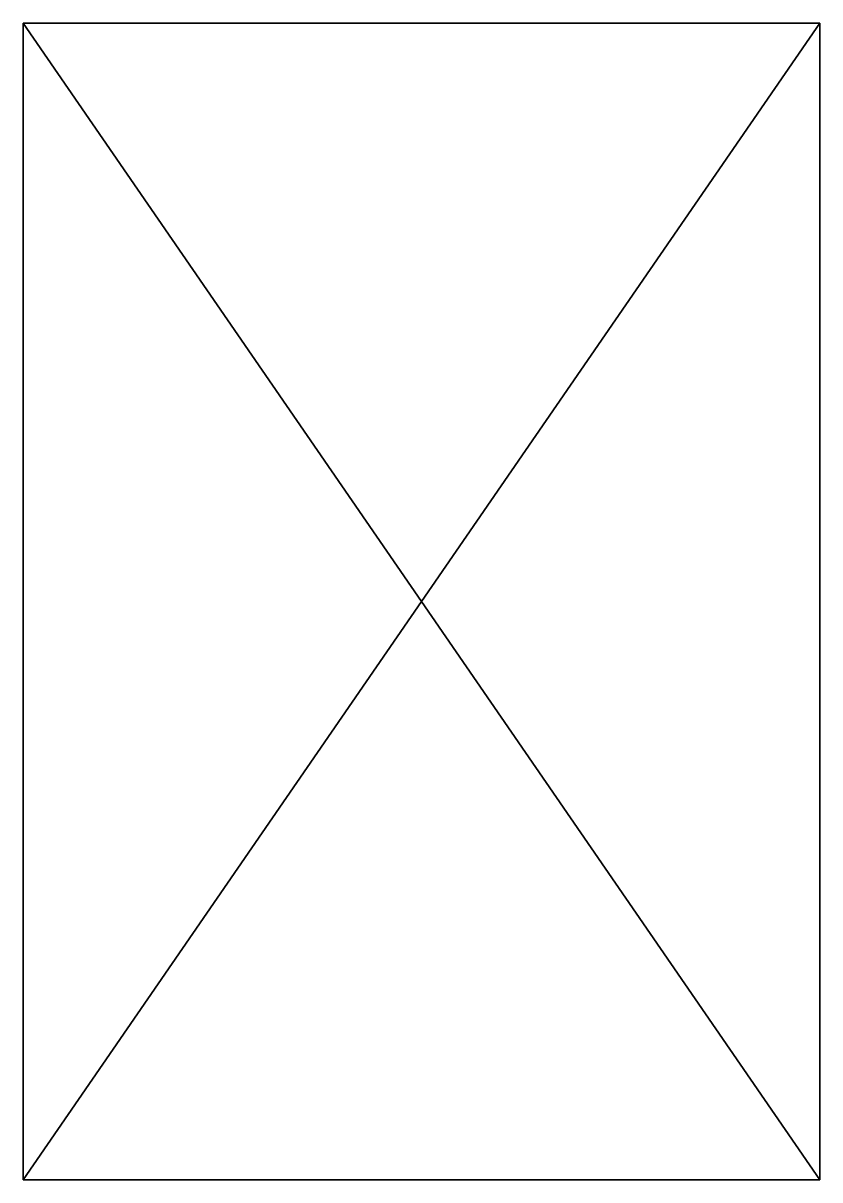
# Model space of a CAD drawing. Header units: inches. Extents: x 141 to 357, y 39 to 352.
import ezdxf

# ---------------------------------------------------------------- set-up
doc = ezdxf.new("R2010")
doc.units = ezdxf.units.IN
doc.header["$MEASUREMENT"] = 0
doc.layers.get('0').update_dxf_attribs({"true_color": 0xff5454})

msp = doc.modelspace()

# ---------------------------------------------------------------- linework, layer by layer
at = {"color": 0}
for p, q in [((141.41, 351.86), (141.41, 38.86)), ((356.9, 351.86), (141.41, 351.86)), ((141.41, 351.86, 121.94), (141.41, 38.86, 121.94)), ((356.9, 351.86, 121.94), (141.41, 351.86, 121.94)), ((141.41, 351.86), (141.41, 38.86)), ((141.41, 351.86, 121.94), (141.41, 38.86, 121.94)), ((141.41, 351.86), (141.41, 351.86, 121.94)), ((356.9, 351.86), (141.41, 351.86)), ((141.41, 351.86), (141.41, 351.86, 121.94)), ((356.9, 351.86, 121.94), (141.41, 351.86, 121.94)), ((356.9, 38.86), (356.9, 351.86)), ((356.9, 38.86, 121.94), (356.9, 351.86, 121.94)), ((356.9, 351.86), (356.9, 351.86, 121.94)), ((356.9, 38.86), (356.9, 351.86)), ((356.9, 351.86), (356.9, 351.86, 121.94)), ((356.9, 38.86, 121.94), (356.9, 351.86, 121.94)), ((141.41, 38.86), (356.9, 38.86)), ((141.41, 38.86, 121.94), (356.9, 38.86, 121.94)), ((141.41, 38.86), (141.41, 38.86, 121.94)), ((141.41, 38.86), (356.9, 38.86)), ((141.41, 38.86, 121.94), (356.9, 38.86, 121.94)), ((141.41, 38.86), (141.41, 38.86, 121.94)), ((356.9, 38.86), (356.9, 38.86, 121.94)), ((356.9, 38.86), (356.9, 38.86, 121.94))]:
    msp.add_line(p, q, dxfattribs=at)

# ---------------------------------------------------------------- meshes
at = {"color": 7, "true_color": 0xf0f3f3}
mesh = msp.add_polyface(dxfattribs=at)
corners = [(356.9, 351.86), (141.41, 38.86), (141.41, 351.86), (356.9, 38.86)]
mesh.append_faces([[corners[k] for k in face] for face in [(0, 1, 2), (1, 0, 3)]], dxfattribs={"vtx0": -1, "color": 7})
mesh = msp.add_polyface(dxfattribs=at)
corners = [(356.9, 38.86, 121.94), (141.41, 351.86, 121.94), (141.41, 38.86, 121.94), (356.9, 351.86, 121.94)]
mesh.append_faces([[corners[k] for k in face] for face in [(0, 1, 2), (1, 0, 3)]], dxfattribs={"vtx0": -1, "color": 7})
mesh = msp.add_polyface(dxfattribs=at)
corners = [(141.41, 351.86, 121.94), (141.41, 38.86), (141.41, 38.86, 121.94), (141.41, 351.86)]
mesh.append_faces([[corners[k] for k in face] for face in [(0, 1, 2), (1, 0, 3)]], dxfattribs={"vtx0": -1, "color": 7})
mesh = msp.add_polyface(dxfattribs=at)
corners = [(141.41, 351.86, 121.94), (356.9, 351.86), (141.41, 351.86), (356.9, 351.86, 121.94)]
mesh.append_faces([[corners[k] for k in face] for face in [(0, 1, 2), (1, 0, 3)]], dxfattribs={"vtx0": -1, "color": 7})
mesh = msp.add_polyface(dxfattribs=at)
corners = [(356.9, 351.86), (356.9, 38.86, 121.94), (356.9, 38.86), (356.9, 351.86, 121.94)]
mesh.append_faces([[corners[k] for k in face] for face in [(0, 1, 2), (1, 0, 3)]], dxfattribs={"vtx0": -1, "color": 7})
mesh = msp.add_polyface(dxfattribs=at)
corners = [(356.9, 38.86, 121.94), (141.41, 38.86), (356.9, 38.86), (141.41, 38.86, 121.94)]
mesh.append_faces([[corners[k] for k in face] for face in [(0, 1, 2), (1, 0, 3)]], dxfattribs={"vtx0": -1, "color": 7})

doc.saveas('drawing.dxf')
